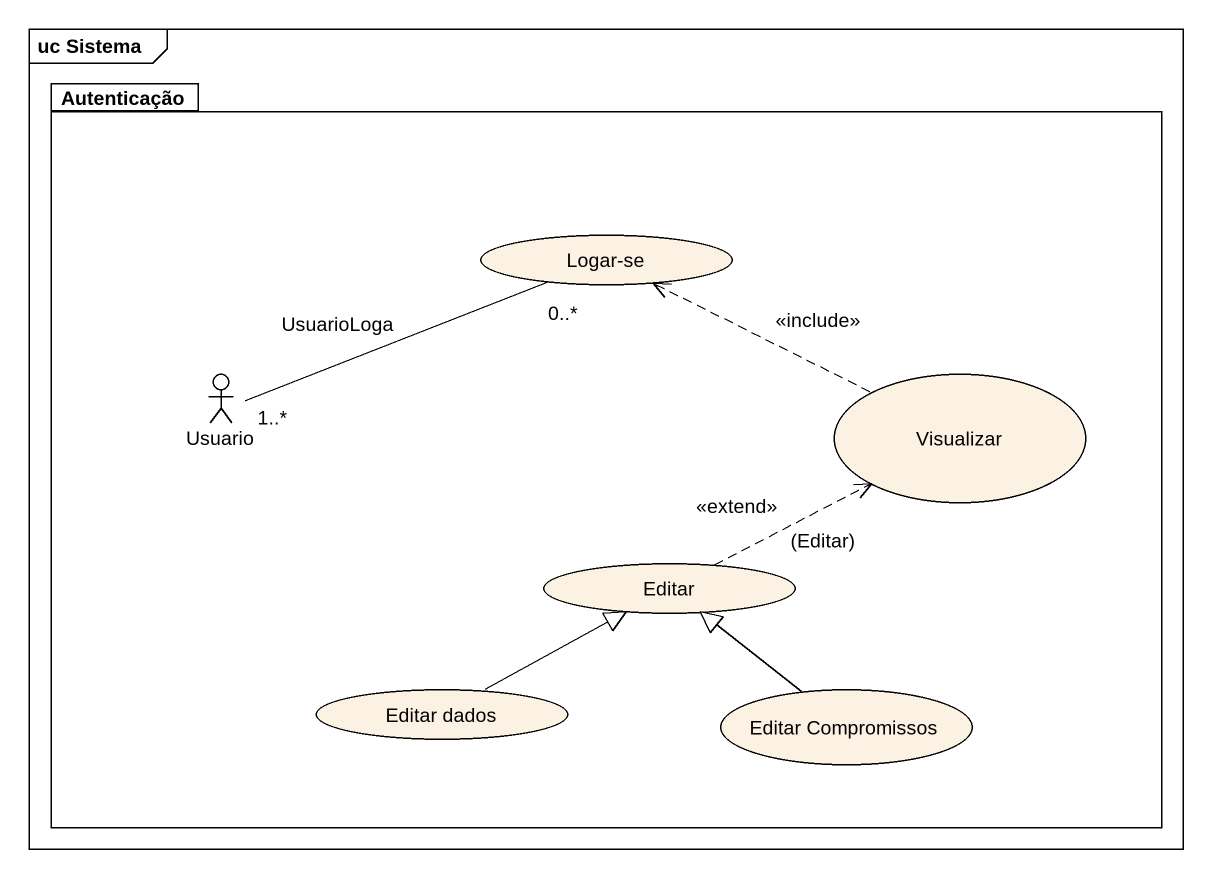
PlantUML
@startuml
mainframe uc Sistema
package Autenticação {
  usecase "Logar-se" as Logar_se
  actor Usuario
  usecase Visualizar
  usecase Editar
  usecase "Editar dados" as Editar_dados
  usecase "Editar Compromissos" as Editar_Compromissos
}
Usuario "1..*" -right- "0..*" Logar_se : UsuarioLoga
Visualizar .left.> Logar_se : <<include>>
Editar .right.> Visualizar : <<extend>>\n(Editar)
Editar_dados -right-|> Editar
Editar_Compromissos -up-|> Editar
@enduml
